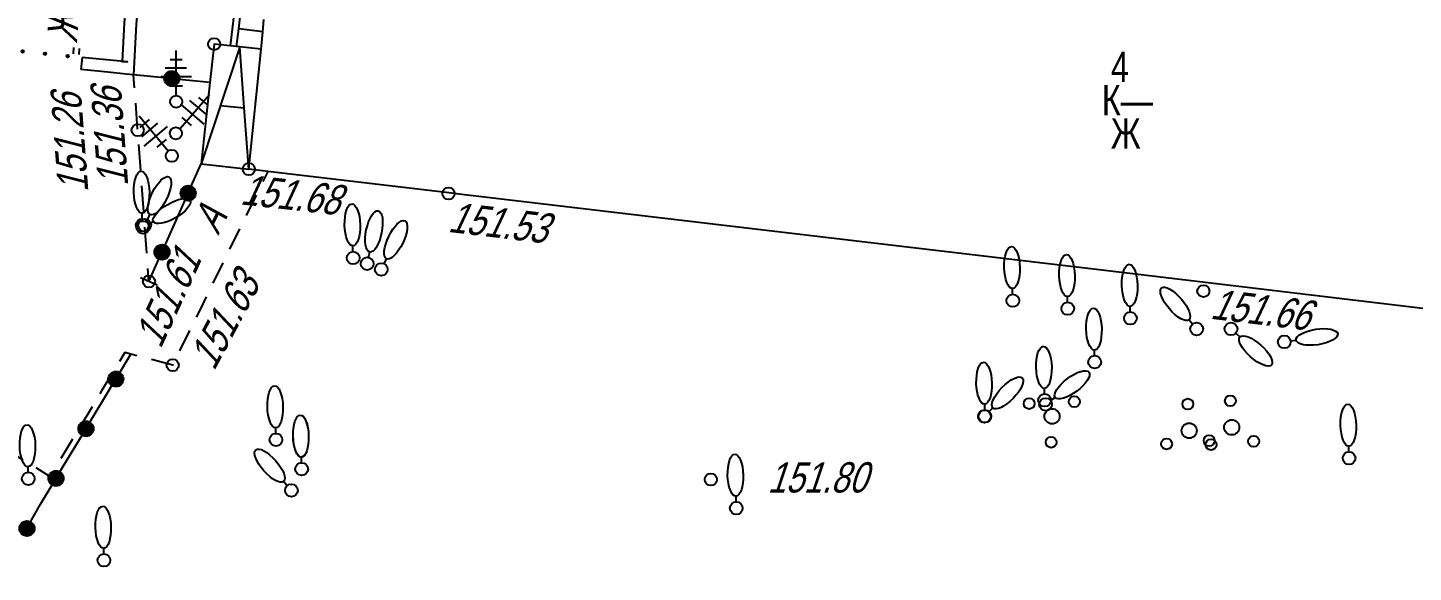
# Model space of a CAD drawing. Header units: metres. Extents: x 4400 to 4556, y 11262 to 11402.
# Drawn here: x 4448.93 to 4494.66, y 11296.01 to 11313.99 of the extents above; entities that cross this region are included whole.
import ezdxf
from ezdxf.enums import TextEntityAlignment as Align

# ---------------------------------------------------------------- set-up
doc = ezdxf.new("R2010")
doc.units = ezdxf.units.M
doc.header["$MEASUREMENT"] = 0
for name, color, linetype, lineweight in [('Береговая линия', 7, 'Continuous', 25), ('Внутреннее заполнение', 7, 'Continuous', 25), ('Горизонтали', 7, 'Continuous', 25), ('Граница улицы', 7, 'Continuous', 25), ('Здания', 7, 'Continuous', 25), ('Крыльца', 7, 'Continuous', 25), ('Ограды', 7, 'Continuous', 25), ('Отдельно стоящее дерево', 7, 'Continuous', 25)]:
    doc.layers.add(name, color=color, linetype=linetype, lineweight=lineweight)
doc.styles.add('Style-RUSSIAN_1251', font='RUSSIAN_1251.shx')
doc.styles.add('Style-RUSSIAN_1251 I 0.32289', font='RUSSIAN_1251.shx', dxfattribs={"oblique": 18.5})

# ---------------------------------------------------------------- blocks, each defined once
blk = doc.blocks.new('PIKET_97')
at = {"layer": 'Горизонтали', "color": 7, "linetype": 'Continuous', "lineweight": 25}
blk.add_arc((0, 0), 0.2, 0, 360, dxfattribs=at)
blk = doc.blocks.new('PIKET_111')
at = {"layer": 'Горизонтали', "color": 7, "linetype": 'Continuous', "lineweight": 25}
blk.add_arc((0, 0), 0.2, 0, 360, dxfattribs=at)
blk = doc.blocks.new('PIKET_187')
at = {"layer": 'Горизонтали', "color": 7, "linetype": 'Continuous', "lineweight": 25}
blk.add_arc((0, 0), 0.2, 0, 360, dxfattribs=at)
blk = doc.blocks.new('msdElementTypeLineString_45')
at = {"layer": 'Ограды', "linetype": 'Continuous', "lineweight": 25}
h = blk.add_hatch(color=7, dxfattribs=at)
edge = h.paths.add_edge_path()
edge.add_arc((1.542, 3.167), 0.25, 0, 360)
h = blk.add_hatch(color=7, dxfattribs=at)
edge = h.paths.add_edge_path()
edge.add_arc((0.681, 1.223), 0.25, 0, 360)
at = {"layer": 'Ограды', "color": 7, "linetype": 'Continuous', "lineweight": 25}
for p, q in [((1.643, 3.396), (1.972, 4.139)), ((0.782, 1.451), (1.44, 2.938)), ((0.25, 0.251), (0.58, 0.994))]:
    blk.add_line(p, q, dxfattribs=at)
for centre in [(1.542, 3.167), (1.542, 3.167), (0.681, 1.223), (0.681, 1.223)]:
    blk.add_circle(centre, 0.25, dxfattribs=at)
blk = doc.blocks.new('PIKET_188')
at = {"layer": 'Горизонтали', "color": 7, "linetype": 'Continuous', "lineweight": 25}
blk.add_arc((0, 0), 0.2, 0, 360, dxfattribs=at)
blk = doc.blocks.new('PIKET_189')
at = {"layer": 'Горизонтали', "color": 7, "linetype": 'Continuous', "lineweight": 25}
blk.add_arc((0, 0), 0.2, 0, 360, dxfattribs=at)
blk = doc.blocks.new('msdElementTypeLineString_46')
at = {"layer": 'Ограды', "linetype": 'Continuous', "lineweight": 25}
h = blk.add_hatch(color=7, dxfattribs=at)
edge = h.paths.add_edge_path()
edge.add_arc((1.51, 0.377), 0.25, 0, 360)
at = {"layer": 'Ограды', "color": 7, "linetype": 'Continuous', "lineweight": 25}
for p, q in [((1.262, 0.402), (0.25, 0.503)), ((2.771, 0.25), (1.759, 0.352))]:
    blk.add_line(p, q, dxfattribs=at)
blk.add_circle((1.51, 0.377), 0.25, dxfattribs=at)
blk.add_circle((1.51, 0.377), 0.25, dxfattribs=at)
blk = doc.blocks.new('PIKET_191')
at = {"layer": 'Горизонтали', "color": 7, "linetype": 'Continuous', "lineweight": 25}
blk.add_arc((0, 0), 0.2, 0, 360, dxfattribs=at)
blk = doc.blocks.new('PIKET_195')
at = {"layer": 'Горизонтали', "color": 7, "linetype": 'Continuous', "lineweight": 25}
blk.add_arc((0, 0), 0.2, 0, 360, dxfattribs=at)
blk = doc.blocks.new('msdElementTypeLineString_47')
at = {"layer": 'Граница улицы', "color": 7, "linetype": 'Continuous', "lineweight": 25}
for p, q in [((0.032, 6.394), (0, 6.827)), ((0.134, 5.028), (0.069, 5.895)), ((0.235, 3.663), (0.171, 4.53)), ((0.337, 2.298), (0.272, 3.165)), ((0.438, 0.933), (0.374, 1.799)), ((0.507, 0.001), (0.475, 0.434))]:
    blk.add_line(p, q, dxfattribs=at)
blk = doc.blocks.new('msdElementTypeLine_5')
at = {"layer": 'Граница улицы', "color": 7, "linetype": 'Continuous', "lineweight": 25}
for p, q in [((0.374, 0.249), (0.453, 0.241)), ((0.374, 0.244), (0.452, 0.236)), ((0.374, 0.239), (0.449, 0.231)), ((0.375, 0.254), (0.453, 0.246)), ((0.376, 0.234), (0.448, 0.226)), ((0.377, 0.259), (0.452, 0.251)), ((0.378, 0.264), (0.452, 0.256)), ((0.378, 0.229), (0.444, 0.222)), ((0.381, 0.269), (0.45, 0.261)), ((0.382, 0.223), (0.44, 0.217)), ((0.385, 0.273), (0.447, 0.267)), ((0.385, 0.218), (0.435, 0.213)), ((0.39, 0.278), (0.443, 0.272)), ((0.395, 0.212), (0.425, 0.209)), ((0.398, 0.282), (0.436, 0.278)), ((0.409, 0.286), (0.417, 0.285)), ((1.119, 0.171), (1.199, 0.163)), ((1.12, 0.166), (1.197, 0.158)), ((1.12, 0.161), (1.195, 0.153)), ((1.121, 0.176), (1.199, 0.168)), ((1.122, 0.181), (1.198, 0.173)), ((1.122, 0.156), (1.193, 0.148)), ((1.124, 0.186), (1.198, 0.178)), ((1.124, 0.151), (1.19, 0.144)), ((1.126, 0.191), (1.196, 0.183)), ((1.128, 0.145), (1.185, 0.139)), ((1.131, 0.195), (1.193, 0.189)), ((1.131, 0.14), (1.181, 0.135)), ((1.135, 0.2), (1.189, 0.194)), ((1.141, 0.134), (1.171, 0.131)), ((1.144, 0.204), (1.182, 0.2)), ((1.154, 0.208), (1.163, 0.207)), ((1.865, 0.093), (1.945, 0.085)), ((1.866, 0.088), (1.943, 0.08)), ((1.866, 0.083), (1.941, 0.075)), ((1.867, 0.098), (1.944, 0.09)), ((1.868, 0.103), (1.944, 0.095)), ((1.868, 0.078), (1.939, 0.07)), ((1.87, 0.108), (1.944, 0.1)), ((1.87, 0.073), (1.936, 0.066)), ((1.872, 0.113), (1.942, 0.105)), ((1.874, 0.067), (1.931, 0.061)), ((1.877, 0.117), (1.939, 0.111)), ((1.877, 0.062), (1.927, 0.057)), ((1.881, 0.122), (1.935, 0.116)), ((1.887, 0.056), (1.916, 0.053)), ((1.89, 0.126), (1.928, 0.122)), ((1.9, 0.13), (1.909, 0.129))]:
    blk.add_line(p, q, dxfattribs=at)
for centre in [(0.413, 0.246), (1.159, 0.168), (1.905, 0.09)]:
    blk.add_circle(centre, 0.04, dxfattribs=at)
blk = doc.blocks.new('PIKET_202')
at = {"layer": 'Горизонтали', "color": 7, "linetype": 'Continuous', "lineweight": 25}
blk.add_arc((0, 0), 0.2, 0, 360, dxfattribs=at)
blk = doc.blocks.new('DEREVO_80')
at = {"layer": 'Отдельно стоящее дерево', "color": 7, "linetype": 'Continuous', "lineweight": 25, "flags": 128}
blk.add_lwpolyline([(-0.007, 0.21), (-0.007, 0.393)], dxfattribs=at)
at = {"layer": 'Отдельно стоящее дерево', "color": 7, "linetype": 'Continuous', "lineweight": 25}
blk.add_arc((0, 0), 0.21, 0, 360, dxfattribs=at)
blk.add_ellipse((-0.026, 1.088), major_axis=(-0.019, 0.695), ratio=0.369829, dxfattribs=at)
blk = doc.blocks.new('DEREVO_81')
at = {"layer": 'Отдельно стоящее дерево', "color": 7, "linetype": 'Continuous', "lineweight": 25, "flags": 128}
blk.add_lwpolyline([(-0.007, 0.21), (-0.007, 0.393)], dxfattribs=at)
at = {"layer": 'Отдельно стоящее дерево', "color": 7, "linetype": 'Continuous', "lineweight": 25}
blk.add_arc((0, 0), 0.21, 0, 360, dxfattribs=at)
blk.add_ellipse((-0.026, 1.088), major_axis=(-0.019, 0.695), ratio=0.369829, dxfattribs=at)
blk = doc.blocks.new('DEREVO_82')
at = {"layer": 'Отдельно стоящее дерево', "color": 7, "linetype": 'Continuous', "lineweight": 25, "flags": 128}
blk.add_lwpolyline([(-0.007, 0.21), (-0.007, 0.393)], dxfattribs=at)
at = {"layer": 'Отдельно стоящее дерево', "color": 7, "linetype": 'Continuous', "lineweight": 25}
blk.add_arc((0, 0), 0.21, 0, 360, dxfattribs=at)
blk.add_ellipse((-0.026, 1.088), major_axis=(-0.019, 0.695), ratio=0.369829, dxfattribs=at)
blk = doc.blocks.new('DEREVO_83')
at = {"layer": 'Отдельно стоящее дерево', "color": 7, "linetype": 'Continuous', "lineweight": 25, "flags": 128}
blk.add_lwpolyline([(-0.007, 0.21), (-0.007, 0.393)], dxfattribs=at)
at = {"layer": 'Отдельно стоящее дерево', "color": 7, "linetype": 'Continuous', "lineweight": 25}
blk.add_arc((0, 0), 0.21, 0, 359.99999, dxfattribs=at)
blk.add_ellipse((-0.0255, 1.088), major_axis=(-0.0185, 0.695), ratio=0.3698286, dxfattribs=at)
blk = doc.blocks.new('LISTVN')
at = {"layer": 'Отдельно стоящее дерево', "color": 7, "linetype": 'Continuous', "lineweight": 25}
for p, q in [((-0.197, 1.389), (0.203, 1.389)), ((-0.361, 1.118), (0.339, 1.118)), ((-0.494, 0.83), (0.506, 0.83)), ((-0.188, 0.521), (0.212, 0.521))]:
    blk.add_line(p, q, dxfattribs=at)
at = {"layer": 'Отдельно стоящее дерево', "color": 7, "linetype": 'Continuous', "lineweight": 25, "flags": 128}
blk.add_lwpolyline([(0.007, 0.198), (0.007, 1.694)], dxfattribs=at)
at = {"layer": 'Отдельно стоящее дерево', "color": 7, "linetype": 'Continuous', "lineweight": 25}
blk.add_arc((0, 0), 0.2, 0, 360, dxfattribs=at)
blk = doc.blocks.new('LISTVN_1')
at = {"layer": 'Отдельно стоящее дерево', "color": 7, "linetype": 'Continuous', "lineweight": 25}
for p, q in [((-0.197, 1.389), (0.203, 1.389)), ((-0.361, 1.118), (0.339, 1.118)), ((-0.494, 0.83), (0.506, 0.83)), ((-0.188, 0.521), (0.212, 0.521))]:
    blk.add_line(p, q, dxfattribs=at)
at = {"layer": 'Отдельно стоящее дерево', "color": 7, "linetype": 'Continuous', "lineweight": 25, "flags": 128}
blk.add_lwpolyline([(0.007, 0.198), (0.007, 1.694)], dxfattribs=at)
at = {"layer": 'Отдельно стоящее дерево', "color": 7, "linetype": 'Continuous', "lineweight": 25}
blk.add_arc((0, 0), 0.2, 0, 360, dxfattribs=at)
blk = doc.blocks.new('LISTVN_2')
at = {"layer": 'Отдельно стоящее дерево', "color": 7, "linetype": 'Continuous', "lineweight": 25}
for p, q in [((-0.197, 1.389), (0.203, 1.389)), ((-0.361, 1.118), (0.339, 1.118)), ((-0.494, 0.83), (0.506, 0.83)), ((-0.188, 0.521), (0.212, 0.521))]:
    blk.add_line(p, q, dxfattribs=at)
at = {"layer": 'Отдельно стоящее дерево', "color": 7, "linetype": 'Continuous', "lineweight": 25, "flags": 128}
blk.add_lwpolyline([(0.007, 0.198), (0.007, 1.694)], dxfattribs=at)
at = {"layer": 'Отдельно стоящее дерево', "color": 7, "linetype": 'Continuous', "lineweight": 25}
blk.add_arc((0, 0), 0.2, 0, 360, dxfattribs=at)
blk = doc.blocks.new('DEREVO_249')
at = {"layer": 'Отдельно стоящее дерево', "color": 7, "linetype": 'Continuous', "lineweight": 25, "flags": 128}
blk.add_lwpolyline([(-0.007, 0.21), (-0.007, 0.393)], dxfattribs=at)
at = {"layer": 'Отдельно стоящее дерево', "color": 7, "linetype": 'Continuous', "lineweight": 25}
blk.add_arc((0, 0), 0.21, 0, 359.99999, dxfattribs=at)
blk.add_ellipse((-0.0255, 1.088), major_axis=(-0.0185, 0.695), ratio=0.3698286, dxfattribs=at)
blk = doc.blocks.new('DEREVO_251')
at = {"layer": 'Отдельно стоящее дерево', "color": 7, "linetype": 'Continuous', "lineweight": 25, "flags": 128}
blk.add_lwpolyline([(-0.007, 0.21), (-0.007, 0.393)], dxfattribs=at)
at = {"layer": 'Отдельно стоящее дерево', "color": 7, "linetype": 'Continuous', "lineweight": 25}
blk.add_arc((0, 0), 0.21, 0, 359.99999, dxfattribs=at)
blk.add_ellipse((-0.0255, 1.088), major_axis=(-0.0185, 0.695), ratio=0.3698286, dxfattribs=at)
blk = doc.blocks.new('DEREVO_252')
at = {"layer": 'Отдельно стоящее дерево', "color": 7, "linetype": 'Continuous', "lineweight": 25, "flags": 128}
blk.add_lwpolyline([(-0.007, 0.21), (-0.007, 0.393)], dxfattribs=at)
at = {"layer": 'Отдельно стоящее дерево', "color": 7, "linetype": 'Continuous', "lineweight": 25}
blk.add_arc((0, 0), 0.21, 0, 359.99999, dxfattribs=at)
blk.add_ellipse((-0.0255, 1.088), major_axis=(-0.0185, 0.695), ratio=0.3698286, dxfattribs=at)
blk = doc.blocks.new('DEREVO_253')
at = {"layer": 'Отдельно стоящее дерево', "color": 7, "linetype": 'Continuous', "lineweight": 25, "flags": 128}
blk.add_lwpolyline([(-0.007, 0.21), (-0.007, 0.393)], dxfattribs=at)
at = {"layer": 'Отдельно стоящее дерево', "color": 7, "linetype": 'Continuous', "lineweight": 25}
blk.add_arc((0, 0), 0.21, 0, 359.99999, dxfattribs=at)
blk.add_ellipse((-0.0255, 1.088), major_axis=(-0.0185, 0.695), ratio=0.3698286, dxfattribs=at)
blk = doc.blocks.new('DEREVO_254')
at = {"layer": 'Отдельно стоящее дерево', "color": 7, "linetype": 'Continuous', "lineweight": 25, "flags": 128}
blk.add_lwpolyline([(-0.007, 0.21), (-0.007, 0.393)], dxfattribs=at)
at = {"layer": 'Отдельно стоящее дерево', "color": 7, "linetype": 'Continuous', "lineweight": 25}
blk.add_arc((0, 0), 0.21, 0, 360, dxfattribs=at)
blk.add_ellipse((-0.026, 1.088), major_axis=(-0.019, 0.695), ratio=0.369829, dxfattribs=at)
blk = doc.blocks.new('DEREVO_255')
at = {"layer": 'Отдельно стоящее дерево', "color": 7, "linetype": 'Continuous', "lineweight": 25, "flags": 128}
blk.add_lwpolyline([(-0.007, 0.21), (-0.007, 0.393)], dxfattribs=at)
at = {"layer": 'Отдельно стоящее дерево', "color": 7, "linetype": 'Continuous', "lineweight": 25}
blk.add_arc((0, 0), 0.21, 0, 359.99999, dxfattribs=at)
blk.add_ellipse((-0.0255, 1.088), major_axis=(-0.0185, 0.695), ratio=0.3698286, dxfattribs=at)
blk = doc.blocks.new('DEREVO_256')
at = {"layer": 'Отдельно стоящее дерево', "color": 7, "linetype": 'Continuous', "lineweight": 25, "flags": 128}
blk.add_lwpolyline([(-0.007, 0.21), (-0.007, 0.393)], dxfattribs=at)
at = {"layer": 'Отдельно стоящее дерево', "color": 7, "linetype": 'Continuous', "lineweight": 25}
blk.add_arc((0, 0), 0.21, 0, 359.99999, dxfattribs=at)
blk.add_ellipse((-0.0255, 1.088), major_axis=(-0.0185, 0.695), ratio=0.3698286, dxfattribs=at)
blk = doc.blocks.new('DEREVO_257')
at = {"layer": 'Отдельно стоящее дерево', "color": 7, "linetype": 'Continuous', "lineweight": 25, "flags": 128}
blk.add_lwpolyline([(-0.007, 0.21), (-0.007, 0.393)], dxfattribs=at)
at = {"layer": 'Отдельно стоящее дерево', "color": 7, "linetype": 'Continuous', "lineweight": 25}
blk.add_arc((0, 0), 0.21, 0, 360, dxfattribs=at)
blk.add_ellipse((-0.025, 1.088), major_axis=(-0.019, 0.695), ratio=0.369829, dxfattribs=at)
blk = doc.blocks.new('DEREVO_258')
at = {"layer": 'Отдельно стоящее дерево', "color": 7, "linetype": 'Continuous', "lineweight": 25, "flags": 128}
blk.add_lwpolyline([(-0.007, 0.21), (-0.007, 0.393)], dxfattribs=at)
at = {"layer": 'Отдельно стоящее дерево', "color": 7, "linetype": 'Continuous', "lineweight": 25}
blk.add_arc((0, 0), 0.21, 0, 360, dxfattribs=at)
blk.add_ellipse((-0.026, 1.088), major_axis=(-0.019, 0.695), ratio=0.369829, dxfattribs=at)
blk = doc.blocks.new('DEREVO_259')
at = {"layer": 'Отдельно стоящее дерево', "color": 7, "linetype": 'Continuous', "lineweight": 25, "flags": 128}
blk.add_lwpolyline([(-0.007, 0.21), (-0.007, 0.393)], dxfattribs=at)
at = {"layer": 'Отдельно стоящее дерево', "color": 7, "linetype": 'Continuous', "lineweight": 25}
blk.add_arc((0, 0), 0.21, 0, 359.99999, dxfattribs=at)
blk.add_ellipse((-0.0255, 1.088), major_axis=(-0.0185, 0.695), ratio=0.3698286, dxfattribs=at)
blk = doc.blocks.new('DEREVO_260')
at = {"layer": 'Отдельно стоящее дерево', "color": 7, "linetype": 'Continuous', "lineweight": 25, "flags": 128}
blk.add_lwpolyline([(-0.007, 0.21), (-0.007, 0.393)], dxfattribs=at)
at = {"layer": 'Отдельно стоящее дерево', "color": 7, "linetype": 'Continuous', "lineweight": 25}
blk.add_arc((0, 0), 0.21, 0, 360, dxfattribs=at)
blk.add_ellipse((-0.025, 1.088), major_axis=(-0.019, 0.695), ratio=0.369829, dxfattribs=at)
blk = doc.blocks.new('DEREVO_261')
at = {"layer": 'Отдельно стоящее дерево', "color": 7, "linetype": 'Continuous', "lineweight": 25, "flags": 128}
blk.add_lwpolyline([(-0.007, 0.21), (-0.007, 0.393)], dxfattribs=at)
at = {"layer": 'Отдельно стоящее дерево', "color": 7, "linetype": 'Continuous', "lineweight": 25}
blk.add_arc((0, 0), 0.21, 0, 360, dxfattribs=at)
blk.add_ellipse((-0.026, 1.088), major_axis=(-0.019, 0.695), ratio=0.369829, dxfattribs=at)
blk = doc.blocks.new('DEREVO_262')
at = {"layer": 'Отдельно стоящее дерево', "color": 7, "linetype": 'Continuous', "lineweight": 25, "flags": 128}
blk.add_lwpolyline([(-0.007, 0.21), (-0.007, 0.393)], dxfattribs=at)
at = {"layer": 'Отдельно стоящее дерево', "color": 7, "linetype": 'Continuous', "lineweight": 25}
blk.add_arc((0, 0), 0.21, 0, 359.99999, dxfattribs=at)
blk.add_ellipse((-0.0255, 1.088), major_axis=(-0.0185, 0.695), ratio=0.3698286, dxfattribs=at)
blk = doc.blocks.new('DEREVO_263')
at = {"layer": 'Отдельно стоящее дерево', "color": 7, "linetype": 'Continuous', "lineweight": 25, "flags": 128}
blk.add_lwpolyline([(-0.007, 0.21), (-0.007, 0.393)], dxfattribs=at)
at = {"layer": 'Отдельно стоящее дерево', "color": 7, "linetype": 'Continuous', "lineweight": 25}
blk.add_arc((0, 0), 0.21, 0, 360, dxfattribs=at)
blk.add_ellipse((-0.025, 1.088), major_axis=(-0.019, 0.695), ratio=0.369829, dxfattribs=at)
blk = doc.blocks.new('KUST1_31')
at = {"layer": 'Отдельно стоящее дерево', "color": 7, "linetype": 'Continuous', "lineweight": 25}
for centre, radius in [((-0.044, 0.877), 0.18), ((0, 0), 0.25), ((-0.745, -0.439), 0.18), ((0.723, -0.461), 0.18)]:
    blk.add_arc(centre, radius, 0, 360, dxfattribs=at)
blk = doc.blocks.new('DEREVO_264')
at = {"layer": 'Отдельно стоящее дерево', "color": 7, "linetype": 'Continuous', "lineweight": 25, "flags": 128}
blk.add_lwpolyline([(-0.007, 0.21), (-0.007, 0.393)], dxfattribs=at)
at = {"layer": 'Отдельно стоящее дерево', "color": 7, "linetype": 'Continuous', "lineweight": 25}
blk.add_arc((0, 0), 0.21, 0, 360, dxfattribs=at)
blk.add_ellipse((-0.026, 1.088), major_axis=(-0.019, 0.695), ratio=0.369829, dxfattribs=at)
blk = doc.blocks.new('DEREVO_265')
at = {"layer": 'Отдельно стоящее дерево', "color": 7, "linetype": 'Continuous', "lineweight": 25, "flags": 128}
blk.add_lwpolyline([(-0.007, 0.21), (-0.007, 0.393)], dxfattribs=at)
at = {"layer": 'Отдельно стоящее дерево', "color": 7, "linetype": 'Continuous', "lineweight": 25}
blk.add_arc((0, 0), 0.21, 0, 360, dxfattribs=at)
blk.add_ellipse((-0.026, 1.088), major_axis=(-0.019, 0.695), ratio=0.369829, dxfattribs=at)
blk = doc.blocks.new('DEREVO_266')
at = {"layer": 'Отдельно стоящее дерево', "color": 7, "linetype": 'Continuous', "lineweight": 25, "flags": 128}
blk.add_lwpolyline([(-0.007, 0.21), (-0.007, 0.393)], dxfattribs=at)
at = {"layer": 'Отдельно стоящее дерево', "color": 7, "linetype": 'Continuous', "lineweight": 25}
blk.add_arc((0, 0), 0.21, 0, 359.99999, dxfattribs=at)
blk.add_ellipse((-0.0255, 1.088), major_axis=(-0.0185, 0.695), ratio=0.3698286, dxfattribs=at)
blk = doc.blocks.new('DEREVO_267')
at = {"layer": 'Отдельно стоящее дерево', "color": 7, "linetype": 'Continuous', "lineweight": 25, "flags": 128}
blk.add_lwpolyline([(-0.007, 0.21), (-0.007, 0.393)], dxfattribs=at)
at = {"layer": 'Отдельно стоящее дерево', "color": 7, "linetype": 'Continuous', "lineweight": 25}
blk.add_arc((0, 0), 0.21, 0, 360, dxfattribs=at)
blk.add_ellipse((-0.025, 1.088), major_axis=(-0.019, 0.695), ratio=0.369829, dxfattribs=at)
blk = doc.blocks.new('DEREVO_268')
at = {"layer": 'Отдельно стоящее дерево', "color": 7, "linetype": 'Continuous', "lineweight": 25, "flags": 128}
blk.add_lwpolyline([(-0.007, 0.21), (-0.007, 0.393)], dxfattribs=at)
at = {"layer": 'Отдельно стоящее дерево', "color": 7, "linetype": 'Continuous', "lineweight": 25}
blk.add_arc((0, 0), 0.21, 0, 360, dxfattribs=at)
blk.add_ellipse((-0.025, 1.088), major_axis=(-0.019, 0.695), ratio=0.369829, dxfattribs=at)
blk = doc.blocks.new('DEREVO_269')
at = {"layer": 'Отдельно стоящее дерево', "color": 7, "linetype": 'Continuous', "lineweight": 25, "flags": 128}
blk.add_lwpolyline([(-0.007, 0.21), (-0.007, 0.393)], dxfattribs=at)
at = {"layer": 'Отдельно стоящее дерево', "color": 7, "linetype": 'Continuous', "lineweight": 25}
blk.add_arc((0, 0), 0.21, 0, 360, dxfattribs=at)
blk.add_ellipse((-0.026, 1.088), major_axis=(-0.019, 0.695), ratio=0.369829, dxfattribs=at)
blk = doc.blocks.new('KUST1_32')
at = {"layer": 'Отдельно стоящее дерево', "color": 7, "linetype": 'Continuous', "lineweight": 25}
for centre, radius in [((-0.044, 0.877), 0.18), ((0, 0), 0.25), ((-0.745, -0.439), 0.18), ((0.723, -0.461), 0.18)]:
    blk.add_arc(centre, radius, 0, 360, dxfattribs=at)
blk = doc.blocks.new('KUST1_33')
at = {"layer": 'Отдельно стоящее дерево', "color": 7, "linetype": 'Continuous', "lineweight": 25}
for centre, radius in [((-0.044, 0.877), 0.18), ((0, 0), 0.25), ((-0.745, -0.439), 0.18), ((0.723, -0.461), 0.18)]:
    blk.add_arc(centre, radius, 0, 360, dxfattribs=at)
blk = doc.blocks.new('DEREVO_270')
at = {"layer": 'Отдельно стоящее дерево', "color": 7, "linetype": 'Continuous', "lineweight": 25, "flags": 128}
blk.add_lwpolyline([(-0.007, 0.21), (-0.007, 0.393)], dxfattribs=at)
at = {"layer": 'Отдельно стоящее дерево', "color": 7, "linetype": 'Continuous', "lineweight": 25}
blk.add_arc((0, 0), 0.21, 0, 360, dxfattribs=at)
blk.add_ellipse((-0.025, 1.088), major_axis=(-0.019, 0.695), ratio=0.369829, dxfattribs=at)
blk = doc.blocks.new('msdElementTypeLineString_84')
at = {"layer": 'Ограды', "linetype": 'Continuous', "lineweight": 25}
h = blk.add_hatch(color=7, dxfattribs=at)
edge = h.paths.add_edge_path()
edge.add_arc((11.908, 27.921), 0.25, 0, 360)
h = blk.add_hatch(color=7, dxfattribs=at)
edge = h.paths.add_edge_path()
edge.add_arc((10.92, 26.281), 0.25, 0, 360)
h = blk.add_hatch(color=7, dxfattribs=at)
edge = h.paths.add_edge_path()
edge.add_arc((9.932, 24.641), 0.25, 0, 360)
h = blk.add_hatch(color=7, dxfattribs=at)
edge = h.paths.add_edge_path()
edge.add_arc((8.973, 22.985), 0.25, 0, 360)
at = {"layer": 'Ограды', "color": 7, "linetype": 'Continuous', "lineweight": 25}
blk.add_line((12.037, 28.135), (12.402, 28.74), dxfattribs=at)
at = {"layer": 'Ограды', "color": 7, "linetype": 'Continuous', "lineweight": 25, "flags": 128}
for points in [[(11.049, 26.495), (11.663, 27.515), (11.779, 27.706)], [(10.061, 24.855), (10.346, 25.328), (10.791, 26.067)], [(9.094, 23.204), (9.416, 23.785), (9.803, 24.427)]]:
    blk.add_lwpolyline(points, dxfattribs=at)
at = {"layer": 'Ограды', "color": 7, "linetype": 'Continuous', "lineweight": 25}
for centre in [(11.908, 27.921), (11.908, 27.921), (10.92, 26.281), (10.92, 26.281), (9.932, 24.641), (9.932, 24.641), (8.973, 22.985), (8.973, 22.985)]:
    blk.add_circle(centre, 0.25, dxfattribs=at)
blk = doc.blocks.new('msdElementTypeLineString_85')
at = {"layer": 'Граница улицы', "color": 7, "linetype": 'Continuous', "lineweight": 25}
for p, q in [((12.473, 15.275), (12.308, 14.94)), ((12.088, 14.491), (11.759, 13.821)), ((11.539, 13.372), (11.21, 12.702)), ((10.99, 12.253), (10.661, 11.583)), ((9.892, 10.015), (9.563, 9.344)), ((6.674, 7.505), (6.289, 6.866)), ((3.338, 6.402), (2.703, 6.795)), ((4.397, 5.744), (3.762, 6.138)), ((1.819, 5.905), (1.544, 5.211)), ((1.361, 4.746), (1.087, 4.051)), ((0.903, 3.586), (0.629, 2.892)), ((0.445, 2.427), (0.171, 1.732)), ((0.031, 1.284), (0.703, 0.958)), ((1.153, 0.74), (1.825, 0.415)), ((2.267, 0.182), (2.593, 0.001))]:
    blk.add_line(p, q, dxfattribs=at)
at = {"layer": 'Граница улицы', "color": 7, "linetype": 'Continuous', "lineweight": 25, "flags": 128}
for points in [[(10.441, 11.134), (10.225, 10.693), (10.112, 10.463)], [(8.146, 9.187), (7.952, 9.237), (7.75, 9.29), (7.576, 9.001)], [(9.343, 8.895), (9.334, 8.878), (8.63, 9.061)], [(7.318, 8.573), (6.989, 8.027), (6.933, 7.933)], [(2.278, 7.059), (2.275, 7.061), (2.002, 6.37)], [(6.031, 6.437), (5.926, 6.263), (5.646, 5.798)], [(5.388, 5.369), (5.283, 5.195), (4.822, 5.481)]]:
    blk.add_lwpolyline(points, dxfattribs=at)
blk = doc.blocks.new('msdElementTypeLineString_92')
at = {"layer": 'Ограды', "color": 7, "linetype": 'Continuous', "lineweight": 25}
for p, q in [((0.579, 21.708), (0.623, 22.105)), ((1.274, 21.63), (1.319, 22.028)), ((5.25, 21.189), (5.294, 21.586)), ((9.23, 20.774), (9.27, 21.172)), ((10.868, 19.449), (10.506, 15.465)), ((10.399, 18.7), (10.037, 14.717)), ((10.371, 18.395), (10.769, 18.359)), ((10.506, 15.465), (10.144, 11.482)), ((10.037, 14.717), (9.675, 10.733)), ((10.009, 14.412), (10.407, 14.376)), ((10.144, 11.482), (9.782, 7.498)), ((9.675, 10.733), (9.313, 6.749)), ((9.647, 10.428), (10.045, 10.392)), ((9.782, 7.498), (9.421, 3.514)), ((9.313, 6.749), (8.951, 2.766)), ((9.285, 6.445), (9.683, 6.409)), ((8.923, 2.461), (9.322, 2.425)), ((7.501, 0.953), (7.461, 0.555)), ((8.35, 0.466), (7.461, 0.555))]:
    blk.add_line(p, q, dxfattribs=at)
at = {"layer": 'Ограды', "color": 7, "linetype": 'Continuous', "lineweight": 25, "flags": 128}
for points in [[(0.623, 22.105), (1.504, 22.007), (2.082, 21.942), (3.309, 21.805), (4.462, 21.677), (4.598, 21.662)], [(0.579, 21.708), (1.46, 21.609), (2.038, 21.545), (3.264, 21.408), (4.418, 21.279), (4.554, 21.264)], [(4.598, 21.662), (7.209, 21.378), (7.791, 21.32), (8.576, 21.241)], [(4.554, 21.264), (7.167, 20.98), (7.751, 20.922), (8.532, 20.844)], [(8.576, 21.241), (11.009, 20.997), (10.872, 19.486), (10.868, 19.449)], [(8.532, 20.844), (10.575, 20.639), (10.473, 19.522), (10.399, 18.7)], [(9.421, 3.514), (9.288, 2.056), (9.203, 0.38), (8.959, 0.405), (8.35, 0.466)], [(8.951, 2.766), (8.889, 2.085), (8.825, 0.82), (8.999, 0.803), (7.501, 0.953)]]:
    blk.add_lwpolyline(points, dxfattribs=at)
blk = doc.blocks.new('msdElementTypeTextNode_3')
at = {"layer": 'Здания', "color": 7, "linetype": 'Continuous', "lineweight": 25, "style": 'Style-RUSSIAN_1251', "width": 0.799996}
for s, p in [(' 4 ', (0, 1.100001)), ('К—', (0, 0.000001)), (' Ж', (0, -1.099999))]:
    blk.add_text(s, height=1.000002, dxfattribs=at).set_placement(p, align=Align.MIDDLE_LEFT)

msp = doc.modelspace()

# ---------------------------------------------------------------- linework, layer by layer
at = {"layer": 'Береговая линия', "color": 7, "linetype": 'Continuous', "lineweight": 25, "flags": 128}
for points in [[(4450.441, 11313.335), (4450.427, 11313.126)], [(4450.626, 11313.104), (4450.64, 11313.311)]]:
    msp.add_lwpolyline(points, dxfattribs=at)
at = {"layer": 'Внутреннее заполнение', "color": 7, "linetype": 'Continuous', "lineweight": 25, "flags": 128}
for points in [[(4456.686, 11313.861), (4455.893, 11313.956)], [(4456.228, 11309.324), (4456.077, 11311.344), (4455.927, 11313.361), (4454.651, 11309.5)], [(4455.288, 11311.43), (4456.077, 11311.344)], [(4453.204, 11305.49), (4452.929, 11305.612), (4452.655, 11305.733)]]:
    msp.add_lwpolyline(points, dxfattribs=at)
at = {"layer": 'Здания', "color": 7, "linetype": 'Continuous', "lineweight": 25, "flags": 128}
for points in [[(4484.483, 11305.971), (4463.257, 11308.49), (4462.826, 11308.541), (4456.852, 11309.25), (4456.228, 11309.324), (4456.628, 11313.285), (4456.639, 11313.394), (4456.686, 11313.861), (4456.726, 11314.259)], [(4496.081, 11304.594), (4484.483, 11305.971)]]:
    msp.add_lwpolyline(points, dxfattribs=at)
at = {"layer": 'Крыльца', "color": 7, "linetype": 'Continuous', "lineweight": 25, "flags": 128}
for points in [[(4455.823, 11313.372), (4455.893, 11313.956), (4455.941, 11314.353), (4455.989, 11314.75), (4455.773, 11314.776), (4455.608, 11313.396)], [(4456.628, 11313.285), (4455.823, 11313.372), (4455.608, 11313.396), (4455.081, 11313.453), (4454.943, 11312.185), (4454.651, 11309.5), (4456.228, 11309.324)]]:
    msp.add_lwpolyline(points, dxfattribs=at)

# ---------------------------------------------------------------- block references
at = {"layer": 'Горизонтали', "color": 7, "linetype": 'Continuous', "lineweight": 25}
for name, p in [('PIKET_188', (4455.081, 11313.453)), ('PIKET_195', (4452.558, 11310.61)), ('PIKET_191', (4462.814, 11308.521)), ('PIKET_189', (4452.929, 11305.612)), ('PIKET_202', (4453.713, 11302.853))]:
    msp.add_blockref(name, p, dxfattribs=at)
at = {"layer": 'Горизонтали', "color": 7, "linetype": 'Continuous', "lineweight": 25, "rotation": 356.2917542710541}
for name, p in [('PIKET_187', (4456.228, 11309.324)), ('PIKET_97', (4487.733, 11305.297)), ('PIKET_111', (4471.474, 11299.075))]:
    msp.add_blockref(name, p, dxfattribs=at)
at = {"layer": 'Граница улицы', "color": 7, "linetype": 'Continuous', "lineweight": 25}
for name, p in [('msdElementTypeLine_5', (4448.343, 11312.97)), ('msdElementTypeLineString_47', (4452.422, 11305.611)), ('msdElementTypeLineString_85', (4444.379, 11293.975))]:
    msp.add_blockref(name, p, dxfattribs=at)
at = {"layer": 'Здания', "color": 7, "linetype": 'Continuous', "lineweight": 25}
msp.add_blockref('msdElementTypeTextNode_3', (4484.381, 11311.604), dxfattribs=at)
at = {"layer": 'Ограды', "color": 7, "linetype": 'Continuous', "lineweight": 25}
for name, p in [('msdElementTypeLineString_92', (4443.219, 11312.058)), ('msdElementTypeLineString_46', (4452.172, 11311.935)), ('msdElementTypeLineString_45', (4452.679, 11305.361)), ('msdElementTypeLineString_84', (4439.929, 11274.472))]:
    msp.add_blockref(name, p, dxfattribs=at)
at = {"layer": 'Отдельно стоящее дерево', "color": 7, "linetype": 'Continuous', "lineweight": 25}
for name, p in [('LISTVN_2', (4453.825, 11311.552)), ('DEREVO_83', (4452.711, 11307.473)), ('DEREVO_256', (4459.67, 11306.393)), ('DEREVO_264', (4481.444, 11304.984)), ('DEREVO_265', (4483.257, 11304.72)), ('DEREVO_267', (4485.326, 11304.398)), ('DEREVO_266', (4484.145, 11302.955)), ('DEREVO_262', (4482.494, 11301.691)), ('DEREVO_261', (4480.521, 11301.165)), ('DEREVO_253', (4457.12, 11300.387)), ('KUST1_32', (4487.263, 11300.688)), ('KUST1_33', (4488.669, 11300.797)), ('DEREVO_249', (4492.543, 11299.78)), ('DEREVO_251', (4457.968, 11299.419)), ('DEREVO_252', (4457.969, 11299.421)), ('DEREVO_80', (4448.946, 11299.103)), ('DEREVO_259', (4472.313, 11298.129)), ('DEREVO_255', (4451.444, 11296.409))]:
    msp.add_blockref(name, p, dxfattribs=at)
for name, p, rotation in [('LISTVN_1', (4453.819, 11310.506), 319.5830153733703), ('LISTVN', (4453.684, 11309.765), 39.98214314746185), ('DEREVO_82', (4452.791, 11307.471), 331.9926097445391), ('DEREVO_81', (4452.733, 11307.398), 298.3126842198101), ('DEREVO_257', (4460.132, 11306.202), 346.8115437810308), ('DEREVO_258', (4460.598, 11306.012), 332.6713955107256), ('DEREVO_268', (4487.511, 11304.045), 39.10023320180863), ('DEREVO_269', (4488.644, 11304.046), 226.9437907883391), ('DEREVO_270', (4490.404, 11303.621), 277.1457655150912), ('DEREVO_263', (4482.523, 11301.554), 305.1311543877497), ('DEREVO_260', (4480.506, 11301.158), 314.1505031376588), ('KUST1_31', (4482.739, 11301.163), 300.412708349547), ('DEREVO_254', (4457.632, 11298.715), 39.86164717297233)]:
    msp.add_blockref(name, p, dxfattribs=dict(at, rotation=rotation))

# ---------------------------------------------------------------- texts
at = {"layer": 'Береговая линия', "color": 7, "linetype": 'Continuous', "lineweight": 25, "style": 'Style-RUSSIAN_1251 I 0.32289', "oblique": 18.5, "width": 0.8}
msp.add_text('ЖЕЛОБ-0.1', height=1, rotation=86.1253, dxfattribs=at).set_placement((4450.552, 11313.464))
at = {"layer": 'Горизонтали', "color": 7, "linetype": 'Continuous', "lineweight": 25, "style": 'Style-RUSSIAN_1251 I 0.32289', "oblique": 18.5, "width": 0.799996}
msp.add_text('151.26', height=1, rotation=94.2507, dxfattribs=at).set_placement((4449.934, 11308.494), align=Align.TOP_LEFT)
for s, rotation, p in [('151.36', 94.2507, (4452.248, 11308.766)), ('151.68', 353.7369, (4455.923, 11308.162)), ('151.53', 353.2309, (4462.776, 11307.254)), ('151.61', 65.3453, (4453.312, 11303.36)), ('151.63', 61.8804, (4455.079, 11302.636)), ('151.66', 353.1478, (4487.936, 11304.386))]:
    msp.add_text(s, height=1, rotation=rotation, dxfattribs=at).set_placement(p)
msp.add_text('151.80', height=1, dxfattribs=at).set_placement((4473.343, 11298.646))
at = {"layer": 'Граница улицы', "color": 7, "linetype": 'Continuous', "lineweight": 25, "style": 'Style-RUSSIAN_1251 I 0.32289', "oblique": 18.5, "width": 0.799996}
msp.add_text('А', height=1, rotation=63.8681, dxfattribs=at).set_placement((4455.214, 11307.119))

doc.saveas('drawing.dxf')
